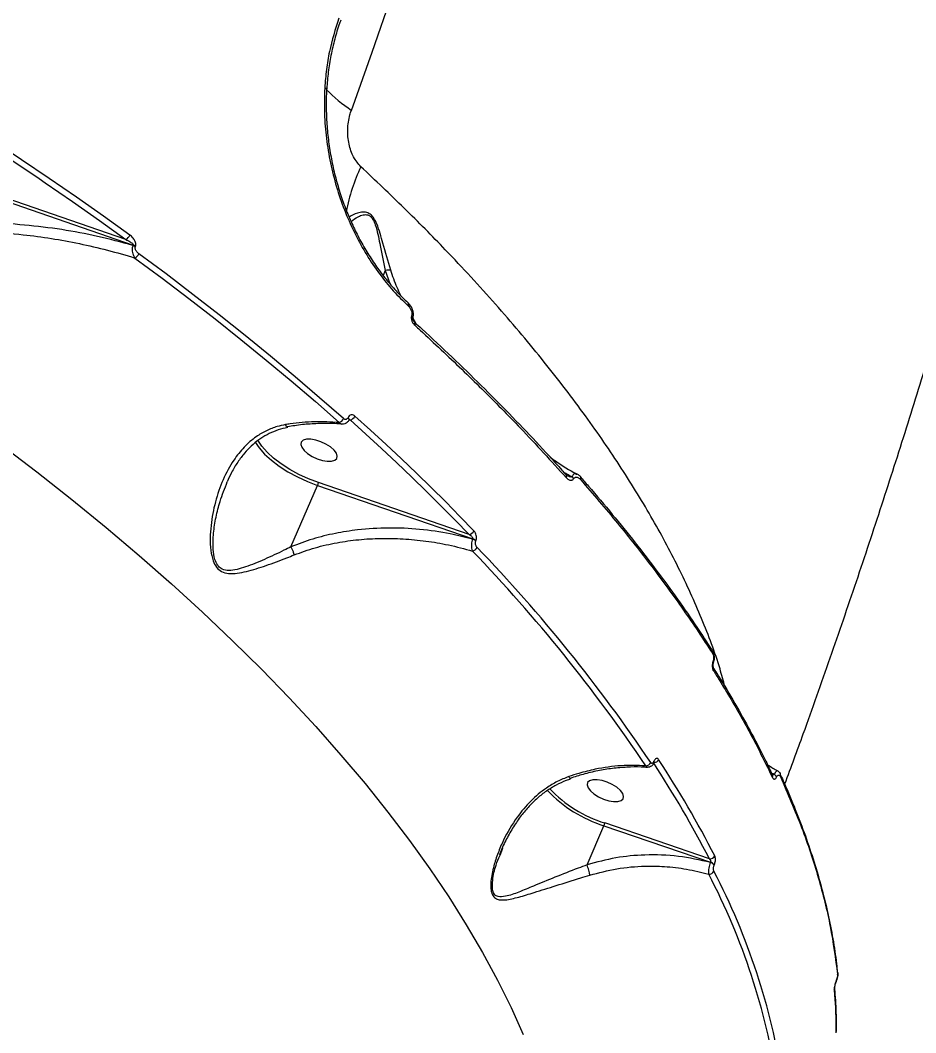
# Model space of a CAD drawing. Header units: millimetres. Extents: x -5517 to 6387, y -5295 to 6147.
# Drawn here: x 3733.3 to 3939.3, y 2581.3 to 2814.2 of the extents above; entities that cross this region are included whole.
import ezdxf

# ---------------------------------------------------------------- set-up
doc = ezdxf.new("R2010")
doc.units = ezdxf.units.MM
for name, color, linetype in [('DIKOM_ОБЪЕКТ', 7, 'Continuous'), ('DIKOM_РАЗМЕР_ЗОНА', 7, 'Continuous'), ('DIKOM_РАЗМЕР_ОБЪЕКТА', 7, 'Continuous')]:
    doc.layers.add(name, color=color, linetype=linetype)
doc.styles.add('style1', font='arial.ttf', dxfattribs={"width": 0.8})
doc.dimstyles.new('1-50', dxfattribs={"dimtxt": 300, "dimasz": 200, "dimexe": 100, "dimexo": 0, "dimgap": 100, "dimtad": 1, "dimtxsty": 'style1', "dimcen": 200, "dimclrd": 7, "dimclre": 7, "dimclrt": 7, "dimadec": 1, "dimazin": 2, "dimtfac": 1, "dimtmove": 0, "dimatfit": 2, "dimfxl": 0, "dimlwd": 25, "dimlwe": 18, "dimarcsym": 0})

# ---------------------------------------------------------------- blocks, each defined once
blk = doc.blocks.new('*D2')
at = {"layer": 'Defpoints', "color": 0, "transparency": 16777216}
for p in [(4491.49, 3838.97), (-2445.56, 374.31), (4491.49, -4687.8)]:
    blk.add_point(p, dxfattribs=at)
at = {"layer": 'DIKOM_РАЗМЕР_ОБЪЕКТА', "color": 7, "lineweight": 18, "transparency": 16777216}
for p, q in [((4491.49, 3838.97), (4491.49, -4787.8)), ((-2445.56, 374.31), (-2445.56, -4787.8))]:
    blk.add_line(p, q, dxfattribs=at)
at = {"layer": 'DIKOM_РАЗМЕР_ОБЪЕКТА', "color": 7, "lineweight": 25, "transparency": 16777216}
blk.add_line((-2245.56, -4687.8), (4291.49, -4687.8), dxfattribs=at)
at = {"layer": 'DIKOM_РАЗМЕР_ОБЪЕКТА', "color": 7, "transparency": 16777216}
for points in [[(-2245.56, -4654.47), (-2245.56, -4721.14), (-2445.56, -4687.8)], [(4291.49, -4654.47), (4291.49, -4721.14), (4491.49, -4687.8)]]:
    blk.add_solid(points, dxfattribs=at)
at = {"layer": 'DIKOM_РАЗМЕР_ОБЪЕКТА', "color": 7, "transparency": 16777216, "insert": (1022.97, -4434.63), "char_height": 300, "attachment_point": 5, "style": 'style1'}
blk.add_mtext('6900', dxfattribs=at)
blk = doc.blocks.new('*D3')
at = {"layer": 'Defpoints', "color": 0, "transparency": 16777216}
for p in [(6386.85, 4728.17), (-4131.44, -152.69), (6386.85, -5195.35)]:
    blk.add_point(p, dxfattribs=at)
at = {"layer": 'DIKOM_РАЗМЕР_ЗОНА', "color": 7, "lineweight": 18, "transparency": 16777216}
for p, q in [((6386.85, 4728.17), (6386.85, -5295.35)), ((-4131.44, -152.69), (-4131.44, -5295.35))]:
    blk.add_line(p, q, dxfattribs=at)
at = {"layer": 'DIKOM_РАЗМЕР_ЗОНА', "color": 7, "lineweight": 25, "transparency": 16777216}
blk.add_line((-3931.44, -5195.35), (6186.85, -5195.35), dxfattribs=at)
at = {"layer": 'DIKOM_РАЗМЕР_ЗОНА', "color": 7, "transparency": 16777216}
for points in [[(-3931.44, -5162.02), (-3931.44, -5228.69), (-4131.44, -5195.35)], [(6186.85, -5162.02), (6186.85, -5228.69), (6386.85, -5195.35)]]:
    blk.add_solid(points, dxfattribs=at)
at = {"layer": 'DIKOM_РАЗМЕР_ЗОНА', "color": 7, "transparency": 16777216, "insert": (1127.71, -4942.18), "char_height": 300, "attachment_point": 5, "style": 'style1'}
blk.add_mtext('10500', dxfattribs=at)

msp = doc.modelspace()

# ---------------------------------------------------------------- linework, layer by layer
at = {"layer": 'DIKOM_ОБЪЕКТ', "color": 7, "linetype": 'Continuous', "lineweight": 15}
for p, q in [((3803.737, 2798.525), (3803.736, 2798.518)), ((3757.614, 2763.809), (3701.783, 2783.108)), ((3701.6, 2782.463), (3759.283, 2762.524)), ((3759.283, 2762.524), (3759.239, 2762.423)), ((3759.801, 2762.134), (3759.845, 2762.234)), ((3817.282, 2756.663), (3816.798, 2755.546)), ((3817.282, 2756.663), (3818.327, 2753.666)), ((3822.512, 2749.232), (3822.478, 2749.259)), ((3822.532, 2748.561), (3822.831, 2748.233)), ((3824.39, 2744.407), (3823.515, 2745.932)), ((3808.733, 2722.865), (3808.721, 2722.838)), ((3808.927, 2722.343), (3809.224, 2722.299)), ((3808.958, 2722.388), (3808.946, 2722.361)), ((3862.161, 2709.258), (3862.126, 2709.293)), ((3795.587, 2693.085), (3801.72, 2707.247)), ((3801.72, 2707.247), (3837.388, 2694.97)), ((3836.553, 2695.966), (3801.904, 2707.892)), ((3837.388, 2694.97), (3837.351, 2694.885)), ((3838.103, 2694.433), (3838.14, 2694.518)), ((3892.506, 2669.304), (3892.48, 2669.341)), ((3892.722, 2666.448), (3892.719, 2666.439)), ((3879.086, 2643.789), (3879.066, 2643.743)), ((3879.143, 2643.5), (3879.123, 2643.455)), ((3891.823, 2621.361), (3867.764, 2629.593)), ((3863.689, 2619.962), (3867.581, 2628.948)), ((3867.581, 2628.948), (3892.083, 2620.564)), ((3843.674, 2622.184), (3844.322, 2623.82)), ((3892.083, 2620.564), (3892.055, 2620.498)), ((3892.94, 2619.867), (3892.969, 2619.933)), ((3921.355, 2595.173), (3921.349, 2595.217))]:
    msp.add_line(p, q, dxfattribs=at)
at = {"layer": 'DIKOM_ОБЪЕКТ', "color": 7, "linetype": 'Continuous', "lineweight": 15, "flags": 128}
for points in [[(3809.485, 2793.502), (3814.276, 2806.896), (3818.936, 2820.445), (3823.462, 2834.142), (3827.851, 2847.979), (3832.102, 2861.949), (3836.21, 2876.044), (3840.176, 2890.257), (3843.995, 2904.579), (3847.666, 2919.003), (3851.188, 2933.52), (3854.557, 2948.123), (3857.773, 2962.804), (3860.834, 2977.555), (3863.737, 2992.367)], [(3758.543, 2764.811), (3752.444, 2769.194), (3746.255, 2773.547), (3739.979, 2777.869), (3733.619, 2782.157), (3727.177, 2786.411), (3720.655, 2790.627), (3714.056, 2794.806), (3707.383, 2798.945)], [(3803.354, 2798.687), (3803.492, 2798.656), (3803.604, 2798.621), (3803.683, 2798.586), (3803.727, 2798.55), (3803.737, 2798.525)], [(3713.609, 2793.497), (3719.816, 2789.564), (3726.322, 2785.357), (3732.749, 2781.114), (3737.664, 2777.808)], [(3737.664, 2777.808), (3739.094, 2776.836), (3745.355, 2772.525), (3751.529, 2768.182), (3757.614, 2763.809)], [(3807.661, 2722.608), (3802.183, 2727.419), (3796.584, 2732.213), (3790.868, 2736.989), (3785.036, 2741.744), (3779.092, 2746.478), (3773.038, 2751.186), (3766.876, 2755.869), (3760.608, 2760.523)], [(3759.715, 2759.541), (3765.969, 2754.897), (3772.117, 2750.225), (3778.158, 2745.527), (3784.089, 2740.804), (3789.908, 2736.059), (3795.612, 2731.293), (3801.198, 2726.509), (3806.664, 2721.709)], [(3822.831, 2748.233), (3822.915, 2748.377), (3822.964, 2748.512), (3822.978, 2748.632), (3822.956, 2748.732), (3822.933, 2748.771)], [(3837.67, 2696.806), (3834.457, 2700.116), (3831.182, 2703.425), (3827.847, 2706.731), (3824.451, 2710.034), (3820.995, 2713.333), (3817.48, 2716.628), (3813.907, 2719.918), (3810.276, 2723.202)], [(3809.224, 2722.299), (3812.846, 2719.023), (3816.411, 2715.741), (3819.917, 2712.454), (3823.365, 2709.163), (3826.753, 2705.868), (3830.08, 2702.569), (3833.347, 2699.269), (3836.553, 2695.966)], [(3801.285, 2717.661), (3800.152, 2717.853), (3799.172, 2717.839), (3798.426, 2717.623), (3797.974, 2717.221), (3797.852, 2716.666), (3798.07, 2716.003), (3798.611, 2715.285), (3799.43, 2714.571), (3800.462, 2713.919), (3801.622, 2713.381), (3802.817, 2713.001), (3803.95, 2712.81), (3804.93, 2712.823), (3805.676, 2713.039), (3806.128, 2713.441), (3806.25, 2713.997), (3806.032, 2714.66), (3805.492, 2715.377), (3804.672, 2716.091), (3803.641, 2716.744), (3802.48, 2717.282), (3801.285, 2717.661)], [(3728.79, 2716.702), (3737.106, 2710.372), (3745.203, 2703.99), (3753.074, 2697.562), (3760.713, 2691.094), (3768.112, 2684.593), (3775.264, 2678.064), (3782.163, 2671.513), (3788.801, 2664.946), (3795.174, 2658.37), (3801.275, 2651.79), (3807.098, 2645.214), (3812.638, 2638.646), (3817.89, 2632.093), (3822.848, 2625.561), (3827.509, 2619.057), (3831.868, 2612.585), (3835.921, 2606.153), (3839.664, 2599.766), (3843.093, 2593.43), (3846.206, 2587.151), (3849, 2580.935)], [(3787.383, 2717.19), (3788.272, 2715.887), (3789.535, 2714.462), (3791.088, 2713.049), (3792.892, 2711.679), (3794.906, 2710.385), (3797.084, 2709.197), (3799.373, 2708.143), (3801.72, 2707.247)], [(3801.904, 2707.892), (3799.627, 2708.761), (3797.408, 2709.783), (3795.297, 2710.935), (3793.343, 2712.19), (3791.594, 2713.518), (3790.089, 2714.888), (3788.863, 2716.269), (3787.953, 2717.617)], [(3867.145, 2639.363), (3866.012, 2639.554), (3865.033, 2639.541), (3864.287, 2639.324), (3863.834, 2638.922), (3863.712, 2638.367), (3863.93, 2637.704), (3864.471, 2636.986), (3865.29, 2636.272), (3866.322, 2635.62), (3867.483, 2635.082), (3868.678, 2634.702), (3869.811, 2634.511), (3870.79, 2634.524), (3871.536, 2634.741), (3871.989, 2635.143), (3872.111, 2635.698), (3871.893, 2636.361), (3871.352, 2637.079), (3870.533, 2637.793), (3869.501, 2638.445), (3868.34, 2638.983), (3867.145, 2639.363)], [(3908.163, 2640.856), (3908.155, 2640.873), (3908.142, 2640.898)], [(3920.913, 2592.988), (3920.913, 2592.922), (3920.909, 2592.912)]]:
    msp.add_lwpolyline(points, dxfattribs=at)
at = {"layer": 'DIKOM_ОБЪЕКТ', "color": 7, "linetype": 'Continuous', "lineweight": 15}
for centre, radius, start, end in [((3836.111, 2831.547), 46.437, 225.6895, 235.01355), ((3852.311, 2761.52), 44.867, 154.91789, 168.78181), ((3756.788, 2765.507), 1.888, 295.9502, 338.36996), ((3758.539, 2760.375), 2.165, 54.33046, 71.12921), ((3758.581, 2760.471), 2.17, 54.35558, 71.12388), ((3758.816, 2761.255), 1.936, 297.66609, 337.76438), ((3822.046, 2748.882), 0.583, 326.50906, 36.86748), ((3823.197, 2745.864), 0.401, 6.62761, 70.76212), ((3823.594, 2744.387), 0.571, 326.22286, 40.26253), ((3806.207, 2723.219), 1.577, 286.8394, 337.19858), ((3808.481, 2722.433), 0.471, 351.42204, 59.35298), ((3808.497, 2722.463), 0.467, 350.37211, 59.56355), ((3808.866, 2723.781), 1.524, 283.5763, 337.67972), ((3858.375, 2709.338), 0.622, 330.04441, 37.97706), ((3859.369, 2707.913), 1.535, 35.01221, 58.32144), ((3861.649, 2708.889), 0.631, 330.32044, 35.73569), ((3799.713, 2708.166), 2.208, 335.39903, 352.87244), ((3836.385, 2697.352), 1.396, 276.87726, 336.97977), ((3836.749, 2693.033), 1.948, 45.96065, 71.98361), ((3836.785, 2693.116), 1.95, 45.98252, 71.97509), ((3837.098, 2693.539), 1.417, 279.54332, 336.53277), ((3577.651, 2441.725), 362.099, 33.85946, 43.93723), ((3577.156, 2441.441), 361.308, 33.85965, 43.93722), ((3891.918, 2668.956), 0.683, 333.27332, 30.56304), ((3892.524, 2666.475), 0.199, 352.16957, 55.75541), ((3892.126, 2665.001), 0.682, 333.25223, 30.74425), ((3877.208, 2643.994), 1.246, 269.03269, 335.2185), ((3674.845, 2509.866), 243.948, 27.19667, 33.2102), ((3878.827, 2643.546), 0.31, 342.94246, 39.65921), ((3878.848, 2643.592), 0.308, 342.28992, 39.69705), ((3879.032, 2644.72), 1.251, 274.55914, 335.09293), ((3675.559, 2510.251), 244.55, 27.19695, 33.20998), ((3905.691, 2640.327), 0.723, 334.92324, 25.69402), ((3906.159, 2639.682), 1.208, 22.4403, 62.15411), ((3907.491, 2640.568), 0.731, 335.19616, 23.19516), ((3877.139, 2658.781), 31.327, 223.90372, 252.23511), ((3876.319, 2657.372), 29.066, 223.19042, 252.88358), ((3865.561, 2629.871), 2.221, 335.4494, 352.8165), ((3892.005, 2622.528), 1.181, 261.12817, 334.70655), ((3891.618, 2618.948), 1.61, 34.80112, 74.27832), ((3891.648, 2619.016), 1.608, 34.7759, 74.30354), ((3891.802, 2619.012), 1.183, 264.31764, 334.55319), ((3753.715, 2545.904), 155.594, 8.87108, 27.53552), ((3754.587, 2546.411), 155.947, 8.87181, 27.53522), ((3920.581, 2595.089), 0.779, 336.58301, 6.18055), ((3919.807, 2591.518), 0.784, 336.63201, 5.4282)]:
    msp.add_arc(centre, radius, start, end, dxfattribs=at)
for points, knots in [([(4001.774, 2991.378), (4000.882, 2986.092), (3998.943, 2974.605), (3995.755, 2956.962), (3992.251, 2938.443), (3988.575, 2919.968), (3984.733, 2901.537), (3980.723, 2883.154), (3976.547, 2864.822), (3972.204, 2846.545), (3967.695, 2828.326), (3963.018, 2810.167), (3958.175, 2792.073), (3953.165, 2774.046), (3947.987, 2756.089), (3942.643, 2738.206), (3937.129, 2720.399), (3931.447, 2702.673), (3925.597, 2685.027), (3919.572, 2667.473), (3914.095, 2651.962), (3910.559, 2642.359), (3909.149, 2638.529)], [0, 0, 0, 0, 0.0433431, 0.0941808, 0.1450351, 0.1959116, 0.2468158, 0.2977531, 0.3487292, 0.3997496, 0.4508201, 0.5019465, 0.5531344, 0.6043896, 0.6557177, 0.7071252, 0.7586175, 0.8102011, 0.8618817, 0.9136652, 0.965558, 1, 1, 1, 1]), ([(3806.601, 2814.687), (3805.803, 2812.167), (3804.593, 2808.35), (3803.694, 2802.911), (3803.467, 2800.095), (3803.354, 2798.687)], [0, 0, 0, 0, 0.4927631, 0.7463792, 1, 1, 1, 1]), ([(3807.029, 2814.214), (3806.937, 2813.977), (3806.397, 2812.589), (3805.632, 2809.902), (3804.758, 2806.167), (3804.134, 2802.362), (3803.923, 2799.782), (3803.819, 2798.515)], [0, 0, 0, 0, 0.0490222, 0.2876914, 0.527488, 0.767935, 1, 1, 1, 1]), ([(3803.354, 2798.687), (3803.29, 2796.463), (3803.173, 2792.364), (3803.758, 2786.335), (3804.748, 2780.718), (3806.199, 2775.23), (3808.08, 2769.944), (3810.344, 2764.918), (3812.957, 2760.195), (3815.89, 2755.861), (3819.075, 2751.908), (3821.381, 2749.675), (3822.532, 2748.561)], [0, 0, 0, 0, 0.1166816, 0.2150852, 0.3137981, 0.4122004, 0.5100599, 0.6082263, 0.7060852, 0.8039527, 0.9021323, 1, 1, 1, 1]), ([(3803.821, 2798.51), (3803.8, 2798.26), (3803.674, 2796.704), (3803.682, 2793.791), (3803.855, 2789.795), (3804.291, 2785.795), (3804.956, 2781.835), (3805.849, 2777.951), (3806.956, 2774.177), (3808.267, 2770.543), (3809.762, 2767.061), (3811.432, 2763.723), (3813.276, 2760.525), (3815.286, 2757.485), (3817.445, 2754.62), (3819.742, 2751.991), (3821.441, 2750.214), (3822.392, 2749.397), (3822.511, 2749.295)], [0, 0, 0, 0, 0.0135057, 0.0839605, 0.1547343, 0.2255866, 0.2962192, 0.3664172, 0.4360055, 0.5048695, 0.5729647, 0.6410618, 0.7099019, 0.7793752, 0.849334, 0.9195929, 0.9899388, 1, 1, 1, 1]), ([(3811.676, 2780.54), (3811.076, 2781.237), (3809.855, 2782.654), (3808.82, 2785.766), (3808.53, 2789.147), (3808.909, 2791.784), (3809.369, 2793.156), (3809.485, 2793.502)], [0, 0, 0, 0, 0.2187066, 0.4447805, 0.6794047, 0.9191956, 1, 1, 1, 1]), ([(3895.405, 2660.938), (3895.045, 2662.298), (3893.695, 2667.405), (3890.179, 2676.558), (3884.927, 2688.249), (3878.569, 2700.065), (3871.261, 2711.94), (3862.868, 2724.061), (3853.378, 2736.397), (3842.802, 2748.909), (3832.155, 2760.456), (3821.763, 2771.008), (3815.04, 2777.361), (3811.676, 2780.54)], [0, 0, 0, 0, 0.0369793, 0.1388021, 0.2405423, 0.3396707, 0.4388751, 0.5380033, 0.639991, 0.742061, 0.844049, 0.921951, 1, 1, 1, 1]), ([(3818.55, 2756.736), (3817.951, 2758.799), (3817.141, 2761.589), (3816.122, 2765.187), (3815.469, 2767.162), (3814.746, 2768.646), (3814.02, 2769.513), (3813.151, 2770.031), (3812.066, 2770.142), (3810.536, 2769.841), (3809.585, 2769.309), (3808.982, 2768.972)], [0, 0, 0, 0, 0.2880455, 0.3894779, 0.4923562, 0.561121, 0.6104643, 0.6595458, 0.7373007, 0.8332703, 1, 1, 1, 1]), ([(3809.421, 2767.946), (3809.935, 2768.345), (3810.769, 2768.993), (3812.124, 2769.504), (3813.116, 2769.566), (3813.904, 2769.162), (3814.535, 2768.358), (3815.105, 2766.927), (3815.593, 2765.021), (3816.294, 2761.475), (3816.806, 2758.679), (3817.29, 2756.674), (3817.29, 2756.672)], [0, 0, 0, 0, 0.1563671, 0.2539885, 0.3297705, 0.3754569, 0.4211378, 0.4874784, 0.5918574, 0.6968083, 0.9996516, 1, 1, 1, 1]), ([(3759.239, 2762.423), (3756.543, 2763.153), (3751.15, 2764.611), (3742.811, 2766.154), (3734.322, 2767.214), (3724.88, 2767.747), (3716.409, 2767.536), (3708.997, 2766.74), (3703.488, 2765.769), (3698.071, 2764.432), (3694.651, 2763.109), (3692.933, 2762.444)], [0, 0, 0, 0, 0.1245764, 0.2491562, 0.3764174, 0.5036664, 0.6677212, 0.7510855, 0.8344264, 0.9167831, 1, 1, 1, 1]), ([(3693.475, 2761.258), (3695.145, 2761.856), (3698.506, 2763.058), (3703.794, 2764.222), (3709.166, 2765.035), (3716.45, 2765.654), (3724.766, 2765.687), (3733.418, 2765.029), (3740.514, 2764.086), (3746.976, 2762.9), (3753.397, 2761.423), (3757.609, 2760.168), (3759.715, 2759.541)], [0, 0, 0, 0, 0.0803016, 0.1615663, 0.2421428, 0.3227386, 0.4866032, 0.6103974, 0.7072099, 0.8040239, 0.9020156, 1, 1, 1, 1]), ([(3759.845, 2762.234), (3759.873, 2762.321), (3759.935, 2762.513), (3759.914, 2762.908), (3759.762, 2763.398), (3759.367, 2764.071), (3758.917, 2764.533), (3758.584, 2764.781), (3758.543, 2764.811)], [0, 0, 0, 0, 0.0927855, 0.2061383, 0.3692644, 0.5723905, 0.9471252, 1, 1, 1, 1]), ([(3757.614, 2763.809), (3757.941, 2763.643), (3758.411, 2763.405), (3758.93, 2763.034), (3759.17, 2762.813), (3759.276, 2762.658), (3759.294, 2762.574), (3759.29, 2762.541), (3759.284, 2762.526), (3759.283, 2762.524)], [0, 0, 0, 0, 0.502795, 0.7219292, 0.872138, 0.9514686, 0.9757563, 0.9961623, 1, 1, 1, 1]), ([(3759.239, 2762.423), (3759.202, 2762.315), (3759.121, 2762.079), (3759.061, 2761.622), (3759.077, 2761.074), (3759.217, 2760.412), (3759.45, 2759.888), (3759.653, 2759.622), (3759.715, 2759.541)], [0, 0, 0, 0, 0.1133003, 0.2470923, 0.4203882, 0.607376, 0.8801366, 1, 1, 1, 1]), ([(3760.608, 2760.523), (3760.403, 2760.7), (3760.107, 2760.954), (3759.847, 2761.409), (3759.754, 2761.709), (3759.743, 2761.957), (3759.783, 2762.079), (3759.801, 2762.134)], [0, 0, 0, 0, 0.4370463, 0.6288643, 0.7908969, 0.9060349, 1, 1, 1, 1]), ([(3817.29, 2756.672), (3817.289, 2756.671), (3817.287, 2756.671), (3817.284, 2756.668), (3817.283, 2756.665), (3817.282, 2756.663)], [0, 0, 0, 0, 0.2436147, 0.567378, 1, 1, 1, 1]), ([(3818.55, 2756.736), (3818.526, 2756.74), (3818.378, 2756.763), (3817.999, 2756.774), (3817.541, 2756.708), (3817.29, 2756.672)], [0, 0, 0, 0, 0.0794183, 0.4971489, 1, 1, 1, 1]), ([(3820.881, 2750.884), (3820.582, 2751.496), (3819.653, 2753.399), (3818.996, 2755.388), (3818.55, 2756.736)], [0, 0, 0, 0, 0.3217541, 1, 1, 1, 1]), ([(3822.395, 2749.334), (3822.503, 2749.243), (3822.7, 2749.078), (3822.845, 2748.851), (3822.91, 2748.749)], [0, 0, 0, 0, 0.5495958, 1, 1, 1, 1]), ([(3822.831, 2748.233), (3822.959, 2748.039), (3823.192, 2747.686), (3823.367, 2747.088), (3823.404, 2746.601), (3823.351, 2746.346), (3823.329, 2746.243)], [0, 0, 0, 0, 0.3466924, 0.6312262, 0.8512713, 1, 1, 1, 1]), ([(3822.923, 2748.764), (3822.98, 2748.693), (3823.224, 2748.391), (3823.523, 2747.754), (3823.7, 2746.901), (3823.721, 2746.256), (3823.595, 2745.968), (3823.574, 2745.919)], [0, 0, 0, 0, 0.0942002, 0.4042998, 0.6853672, 0.9469775, 1, 1, 1, 1]), ([(3823.329, 2746.243), (3823.318, 2746.198), (3823.275, 2746.022), (3823.263, 2745.652), (3823.37, 2745.115), (3823.636, 2744.534), (3823.919, 2744.23), (3824.068, 2744.07)], [0, 0, 0, 0, 0.0579454, 0.224502, 0.4300617, 0.7004995, 1, 1, 1, 1]), ([(3823.613, 2745.954), (3823.612, 2745.952), (3823.609, 2745.949), (3823.595, 2745.911), (3823.582, 2745.849), (3823.575, 2745.763), (3823.58, 2745.641), (3823.611, 2745.463), (3823.695, 2745.218), (3823.848, 2744.942), (3823.976, 2744.821), (3824.043, 2744.759)], [0, 0, 0, 0, 0.0592327, 0.1091716, 0.1538891, 0.2042693, 0.2676052, 0.3665634, 0.5197957, 0.7505961, 1, 1, 1, 1]), ([(3824.017, 2744.743), (3824.578, 2744.238), (3827.535, 2741.575), (3832.661, 2736.737), (3839.371, 2730.241), (3845.816, 2723.749), (3851.996, 2717.259), (3856.336, 2712.579), (3858.545, 2710.063), (3858.854, 2709.71)], [0, 0, 0, 0, 0.043574, 0.2296577, 0.4153135, 0.6003374, 0.7849223, 0.9698927, 1, 1, 1, 1]), ([(3824.068, 2744.07), (3824.477, 2743.697), (3826.522, 2741.829), (3831.761, 2736.962), (3839.546, 2729.451), (3849.246, 2719.634), (3855.454, 2712.823), (3858.914, 2709.027)], [0, 0, 0, 0, 0.0321565, 0.1607918, 0.4182823, 0.6757744, 1, 1, 1, 1]), ([(3808.721, 2722.838), (3808.675, 2722.754), (3808.583, 2722.587), (3808.372, 2722.441), (3808.129, 2722.391), (3807.879, 2722.444), (3807.73, 2722.556), (3807.661, 2722.608)], [0, 0, 0, 0, 0.1951623, 0.3901151, 0.5933677, 0.8111139, 1, 1, 1, 1]), ([(3810.276, 2723.202), (3810.176, 2723.278), (3809.962, 2723.441), (3809.599, 2723.521), (3809.245, 2723.449), (3808.935, 2723.235), (3808.8, 2722.988), (3808.733, 2722.865)], [0, 0, 0, 0, 0.1890434, 0.4045304, 0.606848, 0.8033976, 1, 1, 1, 1]), ([(3794.315, 2721.21), (3793.687, 2721.079), (3792.167, 2720.764), (3789.889, 2719.86), (3787.283, 2718.324), (3784.72, 2716.087), (3782.102, 2712.794), (3779.83, 2708.568), (3778.082, 2703.463), (3777.227, 2698.902), (3776.964, 2695.139), (3777.077, 2692.401), (3777.535, 2690.092), (3778.391, 2688.375), (3779.64, 2687.316), (3781.318, 2686.907), (3783.253, 2687.009), (3786.11, 2687.582), (3789.88, 2688.779), (3793.581, 2690.155), (3795.765, 2691.026), (3796.325, 2691.25)], [0, 0, 0, 0, 0.0311502, 0.0753855, 0.1207386, 0.1821172, 0.2453889, 0.3302614, 0.4176115, 0.5065799, 0.5523813, 0.5981004, 0.6383987, 0.6670926, 0.6962069, 0.7286746, 0.7668147, 0.8059881, 0.8877663, 0.9712462, 1, 1, 1, 1]), ([(3794.868, 2720.526), (3794.661, 2720.494), (3793.71, 2720.346), (3792.094, 2719.82), (3790.048, 2718.938), (3788.141, 2717.768), (3786.433, 2716.346), (3784.822, 2714.613), (3783.302, 2712.59), (3781.95, 2710.372), (3781.237, 2708.791), (3780.905, 2708.055)], [0, 0, 0, 0, 0.0312191, 0.1431697, 0.2584586, 0.3754254, 0.4915661, 0.6067221, 0.740132, 0.878858, 1, 1, 1, 1]), ([(3806.664, 2721.709), (3804.782, 2721.81), (3801.092, 2722.008), (3796.906, 2721.619), (3794.671, 2721.266), (3794.315, 2721.21)], [0, 0, 0, 0, 0.4665316, 0.915022, 1, 1, 1, 1]), ([(3794.315, 2721.21), (3794.325, 2721.191), (3794.404, 2721.037), (3794.561, 2720.814), (3794.733, 2720.675), (3794.81, 2720.722), (3794.828, 2720.733)], [0, 0, 0, 0, 0.0559857, 0.4517011, 0.8776395, 1, 1, 1, 1]), ([(3807.305, 2721.323), (3807.19, 2721.337), (3805.963, 2721.483), (3803.528, 2721.522), (3800.021, 2721.402), (3797.105, 2721.114), (3795.368, 2720.783), (3794.826, 2720.68)], [0, 0, 0, 0, 0.0291566, 0.3103196, 0.5916766, 0.8726723, 1, 1, 1, 1]), ([(3806.664, 2721.709), (3806.767, 2721.605), (3806.966, 2721.401), (3807.197, 2721.368), (3807.31, 2721.351)], [0, 0, 0, 0, 0.513788, 1, 1, 1, 1]), ([(3808.936, 2722.368), (3808.922, 2722.326), (3808.837, 2722.078), (3808.525, 2721.711), (3807.991, 2721.394), (3807.545, 2721.282), (3807.325, 2721.338), (3807.309, 2721.342)], [0, 0, 0, 0, 0.0613489, 0.3717663, 0.6658619, 0.9755506, 1, 1, 1, 1]), ([(3808.94, 2722.398), (3808.969, 2722.393), (3809.067, 2722.377), (3809.159, 2722.331), (3809.224, 2722.299)], [0, 0, 0, 0, 0.2990245, 1, 1, 1, 1]), ([(3808.993, 2722.449), (3808.993, 2722.45), (3809.003, 2722.454), (3808.981, 2722.442), (3808.963, 2722.397), (3808.958, 2722.384)], [0, 0, 0, 0, 0.0249512, 0.713564, 1, 1, 1, 1]), ([(3855.235, 2713.699), (3855.636, 2713.42), (3857.605, 2712.05), (3859.662, 2710.759), (3861.349, 2709.828), (3861.373, 2709.815)], [0, 0, 0, 0, 0.2017131, 0.9887589, 1, 1, 1, 1]), ([(3860.175, 2709.22), (3859.986, 2709.319), (3859.433, 2709.61), (3858.88, 2709.902), (3858.516, 2710.094)], [0, 0, 0, 0, 0.3424049, 1, 1, 1, 1]), ([(3858.878, 2709.733), (3858.912, 2709.686), (3859.026, 2709.534), (3859.11, 2709.496), (3859.168, 2709.47)], [0, 0, 0, 0, 0.3035311, 1, 1, 1, 1]), ([(3858.914, 2709.027), (3858.997, 2708.942), (3859.259, 2708.671), (3859.691, 2708.425), (3860.129, 2708.403), (3860.431, 2708.531), (3860.561, 2708.706), (3860.626, 2708.794)], [0, 0, 0, 0, 0.1605436, 0.5081578, 0.731827, 0.865345, 1, 1, 1, 1]), ([(3860.175, 2709.22), (3860.157, 2709.207), (3860.118, 2709.179), (3860.005, 2709.166), (3859.781, 2709.199), (3859.484, 2709.302), (3859.265, 2709.424), (3859.17, 2709.476)], [0, 0, 0, 0, 0.0650733, 0.1395095, 0.3270799, 0.7117991, 1, 1, 1, 1]), ([(3861.384, 2709.835), (3861.307, 2709.893), (3861.119, 2710.035), (3860.784, 2709.917), (3860.446, 2709.65), (3860.267, 2709.366), (3860.175, 2709.22)], [0, 0, 0, 0, 0.2236951, 0.5478219, 0.7669799, 1, 1, 1, 1]), ([(3860.626, 2708.794), (3860.688, 2708.878), (3860.812, 2709.046), (3861.095, 2709.165), (3861.497, 2709.138), (3861.887, 2708.904), (3862.123, 2708.655), (3862.197, 2708.577)], [0, 0, 0, 0, 0.1388556, 0.2767816, 0.4965825, 0.8418471, 1, 1, 1, 1]), ([(3861.426, 2709.865), (3861.458, 2709.851), (3861.717, 2709.732), (3861.96, 2709.52), (3862.131, 2709.28), (3862.152, 2709.249)], [0, 0, 0, 0, 0.1086135, 0.8875039, 1, 1, 1, 1]), ([(3862.092, 2709.261), (3862.732, 2708.539), (3865.301, 2705.639), (3869.544, 2700.567), (3874.816, 2694.05), (3879.815, 2687.545), (3884.549, 2681.062), (3888.781, 2674.979), (3891.304, 2671.075), (3892.444, 2669.312)], [0, 0, 0, 0, 0.0538213, 0.2160905, 0.3784832, 0.5409667, 0.7035017, 0.8660464, 1, 1, 1, 1]), ([(3862.197, 2708.577), (3865.069, 2705.237), (3870.814, 2698.557), (3878.67, 2688.551), (3886.006, 2678.565), (3890.354, 2671.954), (3892.528, 2668.649)], [0, 0, 0, 0, 0.2491005, 0.4981996, 0.7490993, 1, 1, 1, 1]), ([(3795.587, 2693.085), (3795.052, 2692.826), (3792.989, 2691.827), (3789.481, 2690.167), (3785.909, 2688.713), (3783.193, 2687.858), (3781.389, 2687.588), (3779.888, 2687.814), (3779.094, 2688.419), (3778.506, 2689.172), (3777.958, 2690.418), (3777.626, 2692.954), (3777.706, 2696.237), (3778.3, 2699.932), (3779.298, 2703.932), (3780.354, 2706.561), (3780.951, 2708.047)], [0, 0, 0, 0, 0.0446941, 0.1722775, 0.2997596, 0.3578448, 0.4156361, 0.4620762, 0.496082, 0.5027945, 0.5435093, 0.6028203, 0.6947917, 0.7873794, 0.8798353, 1, 1, 1, 1]), ([(3837.351, 2694.885), (3835.656, 2695.312), (3831.668, 2696.318), (3825.199, 2697.231), (3818.051, 2697.56), (3811.546, 2697.176), (3805.717, 2696.252), (3800.551, 2694.992), (3797.241, 2693.718), (3795.587, 2693.081)], [0, 0, 0, 0, 0.1234096, 0.2903378, 0.4577828, 0.6246117, 0.746548, 0.8732938, 1, 1, 1, 1]), ([(3796.325, 2691.25), (3797.917, 2691.83), (3801.121, 2692.999), (3806.118, 2694.12), (3811.18, 2694.83), (3816.258, 2695.114), (3821.427, 2695.009), (3826.625, 2694.501), (3831.976, 2693.601), (3835.499, 2692.641), (3837.333, 2692.142)], [0, 0, 0, 0, 0.1236851, 0.2488973, 0.3689548, 0.4907456, 0.6125444, 0.7380579, 0.8635714, 1, 1, 1, 1]), ([(3836.553, 2695.966), (3836.688, 2695.881), (3836.926, 2695.73), (3837.196, 2695.474), (3837.342, 2695.272), (3837.397, 2695.13), (3837.41, 2695.04), (3837.395, 2694.991), (3837.388, 2694.97)], [0, 0, 0, 0, 0.3508936, 0.6182367, 0.8029481, 0.8792888, 0.9491998, 1, 1, 1, 1]), ([(3837.351, 2694.885), (3837.323, 2694.805), (3837.228, 2694.541), (3837.12, 2694.037), (3837.07, 2693.381), (3837.12, 2692.74), (3837.235, 2692.34), (3837.32, 2692.169), (3837.333, 2692.142)], [0, 0, 0, 0, 0.0891634, 0.2936681, 0.4896067, 0.7163768, 0.9545822, 1, 1, 1, 1]), ([(3838.14, 2694.518), (3838.163, 2694.578), (3838.243, 2694.785), (3838.295, 2695.205), (3838.234, 2695.759), (3838.038, 2696.342), (3837.8, 2696.642), (3837.67, 2696.806)], [0, 0, 0, 0, 0.0795956, 0.2757032, 0.4707716, 0.7105321, 1, 1, 1, 1]), ([(3795.587, 2693.081), (3795.587, 2693.082), (3795.586, 2693.082), (3795.586, 2693.084), (3795.587, 2693.084), (3795.587, 2693.085)], [0, 0, 0, 0, 0.2713032, 0.6729813, 1, 1, 1, 1]), ([(3795.587, 2693.081), (3795.684, 2692.891), (3795.879, 2692.511), (3796.114, 2691.927), (3796.254, 2691.508), (3796.308, 2691.311), (3796.325, 2691.25)], [0, 0, 0, 0, 0.3252719, 0.6505524, 0.8925693, 1, 1, 1, 1]), ([(3838.398, 2692.975), (3838.312, 2693.084), (3838.16, 2693.278), (3838.038, 2693.652), (3838.003, 2693.998), (3838.037, 2694.261), (3838.088, 2694.393), (3838.103, 2694.433)], [0, 0, 0, 0, 0.3025797, 0.5347108, 0.7254317, 0.9171117, 1, 1, 1, 1]), ([(3892.496, 2669.296), (3892.523, 2669.261), (3892.689, 2669.045), (3892.854, 2668.505), (3892.947, 2667.677), (3892.885, 2666.924), (3892.739, 2666.553), (3892.7, 2666.456)], [0, 0, 0, 0, 0.0490772, 0.303865, 0.5992374, 0.8948935, 1, 1, 1, 1]), ([(3892.636, 2666.64), (3892.592, 2666.475), (3892.499, 2666.135), (3892.481, 2665.578), (3892.553, 2665.059), (3892.674, 2664.816), (3892.735, 2664.694)], [0, 0, 0, 0, 0.2339172, 0.4825093, 0.7413575, 1, 1, 1, 1]), ([(3892.528, 2668.649), (3892.592, 2668.523), (3892.718, 2668.271), (3892.794, 2667.735), (3892.776, 2667.161), (3892.682, 2666.809), (3892.636, 2666.64)], [0, 0, 0, 0, 0.258378, 0.5167553, 0.7678411, 1, 1, 1, 1]), ([(3892.72, 2666.438), (3892.716, 2666.426), (3892.69, 2666.357), (3892.652, 2666.186), (3892.624, 2665.941), (3892.628, 2665.685), (3892.662, 2665.479), (3892.705, 2665.362), (3892.709, 2665.355), (3892.711, 2665.352)], [0, 0, 0, 0, 0.0316167, 0.176889, 0.3380317, 0.5183504, 0.7105951, 0.8790546, 1, 1, 1, 1]), ([(3892.679, 2665.351), (3893.251, 2664.455), (3895.184, 2661.426), (3898.188, 2656.309), (3901.672, 2650.013), (3904.38, 2644.787), (3905.825, 2641.68), (3906.314, 2640.63)], [0, 0, 0, 0, 0.1071741, 0.3622706, 0.6167818, 0.8704571, 1, 1, 1, 1]), ([(3892.735, 2664.694), (3892.966, 2664.326), (3894.121, 2662.487), (3897.204, 2657.418), (3901.696, 2649.524), (3904.795, 2643.19), (3906.346, 2640.02)], [0, 0, 0, 0, 0.044143, 0.220715, 0.6100129, 1, 1, 1, 1]), ([(3879.124, 2643.456), (3879.124, 2643.456), (3879.056, 2643.217), (3878.796, 2642.879), (3878.353, 2642.532), (3877.951, 2642.39), (3877.722, 2642.425), (3877.657, 2642.435)], [0, 0, 0, 0, 0.0008644, 0.371105, 0.6435793, 0.898041, 1, 1, 1, 1]), ([(3879.066, 2643.743), (3879.037, 2643.685), (3878.966, 2643.537), (3878.821, 2643.371), (3878.647, 2643.287), (3878.476, 2643.311), (3878.385, 2643.418), (3878.34, 2643.471)], [0, 0, 0, 0, 0.1422257, 0.3570755, 0.571515, 0.7856817, 1, 1, 1, 1]), ([(3880.167, 2644.194), (3880.1, 2644.274), (3879.966, 2644.434), (3879.71, 2644.47), (3879.45, 2644.344), (3879.234, 2644.096), (3879.128, 2643.876), (3879.086, 2643.789)], [0, 0, 0, 0, 0.2150058, 0.4299577, 0.6447145, 0.8592137, 1, 1, 1, 1]), ([(3879.231, 2643.657), (3879.231, 2643.657), (3879.231, 2643.657), (3879.193, 2643.607), (3879.159, 2643.533), (3879.143, 2643.497)], [0, 0, 0, 0, 0.2668427, 0.6453564, 1, 1, 1, 1]), ([(3877.187, 2642.748), (3875.316, 2642.806), (3871.527, 2642.925), (3866.319, 2642.162), (3862.284, 2641.178), (3860.259, 2640.508), (3859.484, 2640.252)], [0, 0, 0, 0, 0.3247109, 0.6574754, 0.8690068, 1, 1, 1, 1]), ([(3877.628, 2642.337), (3877.125, 2642.379), (3875.57, 2642.508), (3872.861, 2642.448), (3869.535, 2642.172), (3866.169, 2641.618), (3862.931, 2640.867), (3860.84, 2640.178), (3859.862, 2639.855)], [0, 0, 0, 0, 0.0889516, 0.2752879, 0.4622887, 0.6494311, 0.8361226, 1, 1, 1, 1]), ([(3877.187, 2642.748), (3877.272, 2642.634), (3877.407, 2642.454), (3877.576, 2642.445), (3877.638, 2642.442)], [0, 0, 0, 0, 0.6320174, 1, 1, 1, 1]), ([(3905.19, 2643.015), (3905.25, 2642.974), (3906.005, 2642.453), (3906.806, 2642.01), (3907.544, 2641.602)], [0, 0, 0, 0, 0.0791476, 1, 1, 1, 1]), ([(3906.723, 2640.75), (3906.585, 2640.823), (3906.377, 2640.932), (3906.171, 2641.042), (3906.102, 2641.079)], [0, 0, 0, 0, 0.668899, 1, 1, 1, 1]), ([(3907.52, 2641.561), (3907.5, 2641.583), (3907.436, 2641.648), (3907.255, 2641.534), (3907.005, 2641.255), (3906.818, 2640.92), (3906.723, 2640.75)], [0, 0, 0, 0, 0.1405154, 0.4310543, 0.7118575, 1, 1, 1, 1]), ([(3907.531, 2641.576), (3907.634, 2641.508), (3907.878, 2641.345), (3908.072, 2641.081), (3908.138, 2640.89), (3908.151, 2640.851)], [0, 0, 0, 0, 0.3642218, 0.8713559, 1, 1, 1, 1]), ([(3859.484, 2640.252), (3858.593, 2639.898), (3856.796, 2639.182), (3853.805, 2637.352), (3850.62, 2634.671), (3847.244, 2630.644), (3844.834, 2626.548), (3843.18, 2622.714), (3842.15, 2619.552), (3841.537, 2616.576), (3841.528, 2614.553), (3841.786, 2613.361), (3842.187, 2612.544), (3843.24, 2611.875), (3845.155, 2611.836), (3847.982, 2612.51), (3851.854, 2613.692), (3856.561, 2615.199), (3860.958, 2616.564), (3863.635, 2617.384), (3864.339, 2617.6)], [0, 0, 0, 0, 0.0440631, 0.0889567, 0.1624873, 0.2382058, 0.3352458, 0.3852653, 0.4352591, 0.4935515, 0.5321353, 0.5402087, 0.5665606, 0.5927398, 0.6382712, 0.7076018, 0.7787223, 0.8710019, 0.9660329, 1, 1, 1, 1]), ([(3859.915, 2639.711), (3859.569, 2639.598), (3858.413, 2639.22), (3856.544, 2638.299), (3854.323, 2636.956), (3852.239, 2635.329), (3850.318, 2633.423), (3848.477, 2631.231), (3846.731, 2628.724), (3845.152, 2625.897), (3844.078, 2623.697), (3843.633, 2622.442), (3843.562, 2622.241)], [0, 0, 0, 0, 0.0432327, 0.1444948, 0.2497131, 0.357032, 0.4653096, 0.5785565, 0.7050038, 0.8363742, 0.9738709, 1, 1, 1, 1]), ([(3859.484, 2640.252), (3859.498, 2640.23), (3859.551, 2640.144), (3859.671, 2639.979), (3859.792, 2639.856), (3859.835, 2639.896), (3859.846, 2639.906)], [0, 0, 0, 0, 0.087593, 0.3429883, 0.8319187, 1, 1, 1, 1]), ([(3906.346, 2640.02), (3906.387, 2639.948), (3906.481, 2639.779), (3906.667, 2639.663), (3906.88, 2639.685), (3907.089, 2639.834), (3907.213, 2640.04), (3907.275, 2640.143)], [0, 0, 0, 0, 0.1825327, 0.4237922, 0.6274686, 0.8134587, 1, 1, 1, 1]), ([(3906.349, 2640.629), (3906.351, 2640.624), (3906.355, 2640.616), (3906.351, 2640.621), (3906.35, 2640.624)], [0, 0, 0, 0, 0.5153857, 1, 1, 1, 1]), ([(3906.723, 2640.75), (3906.704, 2640.731), (3906.671, 2640.698), (3906.58, 2640.668), (3906.473, 2640.665), (3906.387, 2640.695), (3906.354, 2640.707)], [0, 0, 0, 0, 0.1904417, 0.3299937, 0.7371309, 1, 1, 1, 1]), ([(3907.275, 2640.143), (3907.336, 2640.243), (3907.456, 2640.442), (3907.656, 2640.585), (3907.856, 2640.604), (3908.03, 2640.491), (3908.117, 2640.331), (3908.155, 2640.262)], [0, 0, 0, 0, 0.1889416, 0.3774316, 0.5791818, 0.816474, 1, 1, 1, 1]), ([(3908.155, 2640.262), (3909.857, 2636.342), (3913.262, 2628.502), (3917.023, 2617.007), (3919.864, 2605.709), (3920.818, 2598.423), (3921.296, 2594.78)], [0, 0, 0, 0, 0.2485959, 0.4971927, 0.7485966, 1, 1, 1, 1]), ([(3908.216, 2640.57), (3908.484, 2639.997), (3909.719, 2637.354), (3911.637, 2632.696), (3913.96, 2626.601), (3915.973, 2620.573), (3917.699, 2614.613), (3919.137, 2608.728), (3920.26, 2602.929), (3920.97, 2598.418), (3921.202, 2595.871), (3921.264, 2595.197)], [0, 0, 0, 0, 0.0361866, 0.1670085, 0.2979368, 0.4289388, 0.5599796, 0.6910132, 0.8219989, 0.9529005, 1, 1, 1, 1]), ([(3863.689, 2619.96), (3863.689, 2619.96), (3863.014, 2619.707), (3860.459, 2618.749), (3856.24, 2617.084), (3851.728, 2615.245), (3847.982, 2613.644), (3845.275, 2612.713), (3843.42, 2612.488), (3842.423, 2612.997), (3842.114, 2613.644), (3841.995, 2614.139), (3841.864, 2614.873), (3841.976, 2616.852), (3842.553, 2619.554), (3843.35, 2621.424), (3843.674, 2622.184)], [0, 0, 0, 0, 0.0000271, 0.0574301, 0.2162203, 0.3752516, 0.4931168, 0.6105604, 0.6837556, 0.724232, 0.7639187, 0.7644475, 0.7769302, 0.8381573, 0.934192, 1, 1, 1, 1]), ([(3892.055, 2620.498), (3889.618, 2621.043), (3884.675, 2622.147), (3877.314, 2622.378), (3870.216, 2621.737), (3865.881, 2620.558), (3863.689, 2619.962)], [0, 0, 0, 0, 0.2606922, 0.5287032, 0.7616312, 1, 1, 1, 1]), ([(3892.055, 2620.498), (3892.018, 2620.397), (3891.912, 2620.106), (3891.765, 2619.549), (3891.653, 2618.879), (3891.616, 2618.256), (3891.662, 2617.975), (3891.684, 2617.835)], [0, 0, 0, 0, 0.1131708, 0.3259333, 0.5479879, 0.7754419, 1, 1, 1, 1]), ([(3891.823, 2621.361), (3891.872, 2621.312), (3891.967, 2621.215), (3892.07, 2621.025), (3892.119, 2620.84), (3892.12, 2620.711), (3892.106, 2620.627), (3892.092, 2620.589), (3892.083, 2620.564)], [0, 0, 0, 0, 0.2552884, 0.4989357, 0.7166864, 0.8615598, 0.9070663, 1, 1, 1, 1]), ([(3892.969, 2619.933), (3892.999, 2620.007), (3893.087, 2620.227), (3893.191, 2620.66), (3893.24, 2621.187), (3893.205, 2621.681), (3893.116, 2621.909), (3893.072, 2622.023)], [0, 0, 0, 0, 0.1083048, 0.320415, 0.5430609, 0.7715461, 1, 1, 1, 1]), ([(3863.689, 2619.962), (3863.689, 2619.962), (3863.689, 2619.961), (3863.689, 2619.961), (3863.689, 2619.96), (3863.689, 2619.96)], [0, 0, 0, 0, 0.5014872, 0.8419792, 1, 1, 1, 1]), ([(3864.339, 2617.6), (3864.333, 2617.652), (3864.316, 2617.802), (3864.251, 2618.16), (3864.118, 2618.707), (3863.918, 2619.366), (3863.765, 2619.762), (3863.689, 2619.96)], [0, 0, 0, 0, 0.0873142, 0.2536203, 0.5024098, 0.7511955, 1, 1, 1, 1]), ([(3864.339, 2617.6), (3866.387, 2618.14), (3870.531, 2619.234), (3876.341, 2619.729), (3881.729, 2619.626), (3886.653, 2619.08), (3890, 2618.252), (3891.684, 2617.835)], [0, 0, 0, 0, 0.2308599, 0.4671701, 0.6265703, 0.8119894, 1, 1, 1, 1]), ([(3892.869, 2618.504), (3892.841, 2618.578), (3892.784, 2618.727), (3892.762, 2619.049), (3892.794, 2619.391), (3892.862, 2619.673), (3892.92, 2619.817), (3892.94, 2619.867)], [0, 0, 0, 0, 0.2288544, 0.4578519, 0.6785286, 0.8883593, 1, 1, 1, 1]), ([(3921.346, 2595.171), (3921.352, 2595.139), (3921.391, 2594.94), (3921.344, 2594.548), (3921.231, 2593.905), (3921.064, 2593.311), (3920.943, 2593.018), (3920.906, 2592.929)], [0, 0, 0, 0, 0.0480525, 0.2978554, 0.6024598, 0.8801493, 1, 1, 1, 1]), ([(3921.296, 2594.78), (3921.298, 2594.684), (3921.303, 2594.492), (3921.234, 2594.058), (3921.115, 2593.576), (3920.996, 2593.209), (3920.926, 2593.023), (3920.913, 2592.988)], [0, 0, 0, 0, 0.2363578, 0.4725726, 0.709138, 0.945846, 1, 1, 1, 1]), ([(3920.913, 2592.988), (3920.9, 2592.954), (3920.829, 2592.77), (3920.712, 2592.405), (3920.593, 2591.925), (3920.522, 2591.493), (3920.525, 2591.302), (3920.526, 2591.207)], [0, 0, 0, 0, 0.0535853, 0.2898076, 0.5263473, 0.7631637, 1, 1, 1, 1]), ([(3920.912, 2592.912), (3920.887, 2592.846), (3920.816, 2592.664), (3920.712, 2592.318), (3920.631, 2591.966), (3920.594, 2591.725), (3920.587, 2591.602), (3920.588, 2591.59), (3920.588, 2591.586)], [0, 0, 0, 0, 0.1280691, 0.3572739, 0.5942083, 0.7748318, 0.9112511, 1, 1, 1, 1]), ([(3920.526, 2591.207), (3920.554, 2590.886), (3920.693, 2589.28), (3920.918, 2585.959), (3920.907, 2583.027), (3920.901, 2581.343)], [0, 0, 0, 0, 0.09611, 0.4805625, 1, 1, 1, 1]), ([(3920.575, 2591.59), (3920.602, 2591.346), (3920.837, 2589.224), (3920.995, 2585.899), (3920.984, 2582.866), (3920.979, 2581.644)], [0, 0, 0, 0, 0.0718448, 0.6261262, 1, 1, 1, 1])]:
    msp.add_open_spline(points, degree=3, knots=knots, dxfattribs=at)

# ---------------------------------------------------------------- dimensions: what is measured, and where the dimension line sits
at = {"layer": 'DIKOM_РАЗМЕР_ЗОНА'}
dim = msp.add_linear_dim(base=(6386.855, -5195.352), p1=(-4131.439, -152.689), p2=(6386.855, 4728.173), text='10500', dimstyle='1-50', dxfattribs=at)
dim.commit()
dim.dimension.update_dxf_attribs({"geometry": '*D3', "text_midpoint": (1127.708, -5195.352), "dimtype": 160})
at = {"layer": 'DIKOM_РАЗМЕР_ОБЪЕКТА'}
dim = msp.add_linear_dim(base=(4491.49, -4687.804), p1=(-2445.558, 374.311), p2=(4491.49, 3838.967), text='6900', dimstyle='1-50', dxfattribs=at)
dim.commit()
dim.dimension.update_dxf_attribs({"geometry": '*D2', "text_midpoint": (1022.966, -4687.804), "dimtype": 160})

doc.saveas('drawing.dxf')
